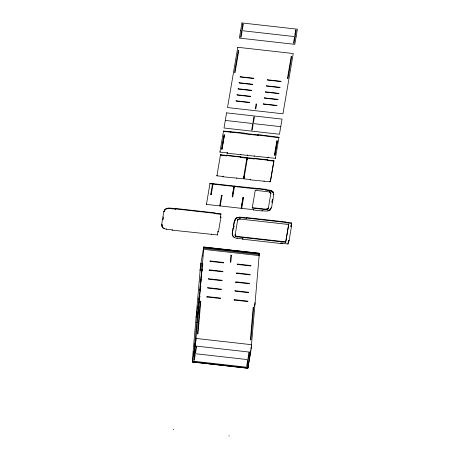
<?xml version="1.0" encoding="UTF-8"?>
<svg xmlns="http://www.w3.org/2000/svg" width="459" height="459" viewBox="0 0 459 459"><rect width="100%" height="100%" fill="white"/><g stroke="black" fill="none" stroke-linecap="round" stroke-linejoin="round"><path stroke-width="0.69" d="M192.315 361.468L192.482 359.357M192.413 360.286L192.361 362.013L247.814 368.256L250.637 351.812M203.71 248.744L203.624 247.791M203.641 249.673L203.762 247.017L259.215 253.253L259.163 254.986M247.866 366.529L247.814 368.256M259.094 255.915L259.22 254.596L203.767 248.353M194.037 353.287L194.381 349.15M194.496 347.773L194.84 343.642M220.928 217.084L220.894 217.509L220.377 217.451L220.418 217.027L220.928 217.084L218.444 231.852L217.933 231.795L217.968 231.37L217.394 234.945L172.171 230.148L172.217 229.861C169.205 229.42 160.725 229.942 162.147 224.503L162.113 224.927L161.602 224.87L161.637 224.445M161.952 225.885L161.987 225.461L161.993 226.591M163.077 219.282L163.111 218.863L162.601 218.805L162.566 219.224L163.077 219.282L163.404 217.371L162.893 217.314L162.928 216.889M162.383 227.325L162.417 226.901M164.368 211.731L164.402 211.306L163.892 211.249L163.857 211.674L164.368 211.731C164.638 206.177 172.578 208.558 175.78 208.788L175.826 208.501L215.036 212.913L214.95 213.624L220.917 214.296L220.957 213.877L214.99 213.2L214.95 213.624M164.563 210.348L164.529 210.773L164.844 209.677M163.077 227.997L163.111 227.572M164.81 210.102L165.464 209.057M164.041 228.565L164.075 228.14M165.424 209.482L166.359 208.564M166.324 208.988L167.437 208.656L167.472 208.231M166.416 229.207L166.451 228.783M167.437 208.656L168.694 208.512L168.728 208.088M168.694 208.512L169.939 208.558L169.973 208.134M172.171 230.148L172.205 229.724M169.939 208.558L175.74 209.212L175.826 208.501M173.605 429.808L173.64 429.383M192.43 359.672L200.353 267.924L202.488 268.165M241.216 208.311L243.012 197.559L241.216 208.311L220.245 205.948L222.047 195.201L222.007 195.626L221.496 195.568L221.536 195.144L219.735 205.89L206.441 204.398L206.475 203.974M193.893 353.126L193.859 353.55L249.312 359.793M202.23 255.904L202.264 255.479M193.801 356.035L193.922 354.664M194.042 353.246L197.129 317.215L198.948 306.549M197.909 307.886L197.875 308.31L198.11 306.933M198.638 299.406L198.678 298.981L199.189 299.038L199.149 299.463L198.638 299.406L200.399 289.084M199.401 290.507L199.441 290.082L199.952 290.14L199.912 290.564L199.401 290.507L201.317 279.066M200.675 281.66L200.164 281.602L200.204 281.178M196.01 338.708L203.693 249.357L259.146 255.6L251.463 344.95M196.555 346.7L195.557 352.764L195.046 352.707L196.045 346.643M209.998 183.325L209.964 183.749L212.517 184.036L212.557 183.611L209.998 183.325L206.441 204.398M197.49 333.727L200.279 301.224L200.79 301.282L198.001 333.785L197.445 334.014M210.756 194.358L210.796 193.933L211.306 193.991L211.272 194.415L210.756 194.358L212.557 183.611M213.068 183.669L213.033 184.093L233.998 186.452L234.038 186.027L213.068 183.669L211.272 194.415M211.381 234.56L211.415 234.136M226.746 155.435L220.481 154.729L220.446 155.153L226.712 155.859L226.798 155.148L246.948 157.707L243.39 178.781L223.137 176.79L223.189 176.508L216.923 175.803L216.958 175.378L217.474 175.436L217.434 175.86M206.946 296.984L206.986 296.56L220.624 298.092L220.584 298.516L206.946 296.984L206.9 297.266M209.235 270.276L209.275 269.852L222.913 271.384L222.879 271.808L209.235 270.276L209.189 270.563M219.941 152.107L223.499 131.033L244.458 133.104L244.406 133.391L258.044 134.923L258.096 134.636L278.952 137.275L275.394 158.349L227.159 153.214L227.211 152.927L219.941 152.107L219.976 151.682M220.957 155.211L220.997 154.786M221.502 149.066L223.952 134.728L224.462 134.785L222.013 149.123L221.502 149.066L221.536 148.647L222.053 148.705L224.382 135.044M222.013 149.123L222.053 148.705M223.499 131.033L223.464 131.458L244.423 133.523L244.372 133.81L258.01 135.348L258.061 135.061L278.917 137.7L278.952 137.275M224.985 131.63L225.019 131.205M219.735 205.89L219.775 205.466M217.394 234.945L217.434 234.52M220.245 205.948L220.286 205.529M218.444 231.852L218.478 231.428M223.137 176.79L223.223 176.084L223.172 176.371M226.712 155.859L226.798 155.148M227.159 153.214L227.245 152.503L227.199 152.79M230.734 132.278L230.82 131.567M265.795 189.309L265.744 189.596L271.367 190.611L273.025 191.845L273.375 193.004L271.332 191.036L265.709 190.02L265.795 189.309L234.549 186.084L232.747 196.836L232.237 196.779L234.038 186.027M232.747 196.836L232.788 196.412L232.277 196.354M234.549 186.084L234.509 186.509L257.183 189.062L257.269 188.351M236.775 178.327L236.81 177.903M232.191 233.935L233.195 227.871L233.706 227.928L233.665 228.352L233.155 228.295L232.191 233.935L232.707 233.992C231.761 239.145 239.954 238.359 242.811 238.927L242.759 239.214L281.969 243.631L282.055 242.92L281.969 243.631M232.541 234.951L232.581 234.526L232.587 235.656M233.155 228.295L233.195 227.871M233.482 226.379L234.48 220.314L234.997 220.372L234.956 220.796L234.446 220.739L233.482 226.379L233.992 226.436L234.033 226.017L233.522 225.96M232.971 236.391L232.621 235.237M234.446 220.739L234.48 220.314M246.948 157.707L246.913 158.131L240.35 157.391L240.436 156.68M233.671 237.068L233.706 236.643M235.438 218.742L235.123 219.838L235.438 218.742C238.278 215.799 242.926 217.836 246.368 217.853L246.42 217.566L285.63 221.984L285.544 222.695L291.511 223.367L291.545 222.942L285.578 222.271L285.63 221.984M240.797 154.746L240.837 154.322M235.398 219.167L236.052 218.123M234.629 237.63L234.669 237.205M235.14 235.565L235.151 234.721L235.668 236.247L237.418 236.861L285.676 242.289L288.745 224.084L285.676 242.289M235.329 235.92L235.18 235.14M236.018 218.547L236.947 217.629M235.668 236.247L235.364 235.496M244.372 133.81L244.458 133.104M236.133 236.523L235.702 235.823M236.913 218.054L238.026 217.721L238.066 217.302M235.117 235.146L237.699 219.798L237.664 220.222L238.164 219.098L237.865 219.396M236.701 236.724L236.735 236.299L236.173 236.098M237.005 238.273L237.045 237.854M237.418 236.861L237.458 236.437L236.735 236.299M238.129 219.522L239.105 219.121L239.139 218.696M238.026 217.721L239.282 217.577L239.323 217.153M239.105 219.121L239.713 219.052L239.747 218.627M243.39 178.781L243.425 178.356M243.672 176.922L243.631 177.346L244.165 177.403L243.936 176.95M239.282 217.577L240.533 217.623L240.568 217.205M239.713 219.052L240.453 219.081L240.487 218.656M247.235 159.198L246.701 159.141L246.667 159.566L247.2 159.623L247.481 157.764L267.712 159.749L267.66 160.036L273.925 160.742L270.362 181.816L250.413 179.865L250.465 179.578L243.918 178.838L244.199 176.979M272.514 201.857L272.48 202.281L271.969 202.224L272.003 201.799L272.514 201.857L271.516 207.927L271.005 207.87C270.632 212.018 264.975 211.123 262.187 210.67L262.135 210.956L253.615 209.998L253.661 209.711L241.727 208.369L241.767 207.944M234.222 300.054L234.262 299.629L247.9 301.161L247.866 301.586L234.222 300.054L234.176 300.341M235.754 282.245L235.788 281.82L249.426 283.358L249.392 283.782L235.754 282.245L235.702 282.532M236.517 273.346L236.551 272.921L250.189 274.453L250.155 274.878L236.517 273.346L236.465 273.633M237.28 264.441L237.314 264.017L250.953 265.554L250.918 265.979L237.28 264.441L237.228 264.728M243.918 178.838L247.481 157.764M247.665 155.228L247.705 154.803M242.759 239.214L242.845 238.502L242.8 238.789M240.533 217.623L246.334 218.277L246.42 217.566M250.413 179.865L250.499 179.153L250.453 179.44M229.058 436.05L229.093 435.625M247.441 158.189L253.988 158.929L254.074 158.217M254.435 156.284L254.475 155.859M258.01 135.348L258.096 134.636M253.615 209.998L253.649 209.574M257.183 189.062L257.224 188.638M249.466 352.655L248.468 358.72L247.958 358.663L248.956 352.598M264.051 181.397L264.091 180.972M250.918 339.74L253.701 307.237L253.19 307.18L250.402 339.683L250.866 340.027M262.135 210.956L262.221 210.245M273.891 161.166L267.626 160.461L267.712 159.749M268.079 157.821L268.159 157.11L268.113 157.397M271.648 136.885L271.734 136.174M265.509 209.585L265.543 209.161L267.872 208.719L268.337 208.019L267.832 209.143L266.249 209.614L252.203 208.088L255.233 190.301L268.544 191.805L270.294 192.413L270.844 193.52L270.856 192.671L270.821 193.096M266.249 209.614L266.283 209.189M266.857 209.539L266.891 209.115M268.957 190.387L268.991 189.963M267.396 209.379L267.436 208.96M269.852 181.758L269.892 181.334L270.403 181.391L273.925 160.742M267.832 209.143L267.872 208.719M269.261 191.937L269.301 191.512M270.362 181.816L270.403 181.391M267.936 210.939L267.97 210.515M268.131 208.839L268.171 208.415M269.829 192.143L269.863 191.719L270.667 192.315M270.167 190.617L270.208 190.192M270.294 192.413L270.328 191.988M273.375 161.109L273.415 160.684M271.332 191.036L271.367 190.611M274.413 155.027L276.863 140.683L277.374 140.741L274.924 155.085L274.413 155.027L274.453 154.603L274.964 154.66L277.293 140.999M269.944 210.119L270.879 208.397L270.839 208.822M274.924 155.085L274.964 154.66M270.563 209.493L270.598 209.069M272.29 191.598L272.33 191.173M275.394 158.349L275.429 157.925M277.402 137.528L277.437 137.109M271.516 207.927L271.55 207.502M272.807 200.371L272.841 199.946L272.33 199.889L272.29 200.313L272.807 200.371L273.805 194.3L273.294 194.243L273.254 194.668L273.765 194.725L273.805 194.3M272.99 192.269L273.025 191.845M282.021 243.345L287.988 244.016L288.562 240.436M287.988 244.016L288.522 240.86L289.038 240.918L289.072 240.493M291.006 226.098L291.517 226.155L291.482 226.574L290.972 226.517L291.545 222.942M200.072 270.581L200.669 265.153M251.36 346.057L251.509 344.692L196.056 338.449L195.632 342.506M195.798 341.066L195.941 339.649M250.912 350.119L251.394 345.891M251.084 348.748L251.251 347.308M200.835 263.948L200.503 266.622L202.637 266.857M195.459 343.877L195.62 342.408M195.293 345.082L195.465 343.653M250.746 351.324L250.918 349.896M200.973 263.053L200.812 264.281L202.941 264.522M195.316 344.743L195.15 345.971L250.603 352.214L250.769 350.986M161.602 224.87L162.601 218.805M162.893 217.314L163.892 211.249M175.74 209.212L175.791 208.925L215.001 213.337M203.561 247.906L200.939 263.46L202.362 263.621M216.923 175.803L220.481 154.729M200.164 281.602L202.201 269.479M201.553 277.689L201.788 276.312M200.554 287.971L200.87 286.33M199.665 296.026L196.108 317.1L197.64 317.272M198.736 303.066L198.971 301.689M199.206 300.312L199.441 298.935M199.676 297.564L199.906 296.187M198.695 303.491L198.931 302.114M199.166 300.737L199.401 299.36M199.636 297.983L199.872 296.612M198.053 311.586L197.668 314.059L198.179 314.117M196.659 322.447L197.215 322.218M195.184 345.57L192.568 361.124L248.021 367.366L250.603 352.214M220.377 217.451L220.957 213.877M232.237 196.779L233.998 186.452M240.35 157.391L240.396 157.104L226.757 155.572M233.665 228.352L234.033 226.017M234.956 220.796L235.157 219.413M241.727 208.369L243.528 197.617M253.988 158.929L254.034 158.642L267.672 160.174L267.626 160.461M246.334 218.277L246.38 217.991L285.59 222.408L285.544 222.695M265.709 190.02L265.755 189.733L257.235 188.775M268.297 208.443L270.885 193.096M271.969 202.224L272.33 199.889M273.254 194.668L273.409 192.579M254.533 305.711L254.768 304.334M254.498 306.136L255.084 302.693M290.972 226.517L291.511 223.367M289.038 240.918L291.517 226.155M203.521 248.348L203.762 247.017M192.361 362.013L192.608 360.682M259.215 253.253L257.706 253.385M259.077 254.034L259.203 254.263M247.952 367.475L247.826 367.246M269.083 210.188L269.978 209.694M240.654 30.524L296.107 36.766M225.312 120.436L280.765 126.678M242.977 197.984L243.488 198.041M252.238 207.663L265.543 209.161M240.453 219.081L288.705 224.508M237.458 236.437L285.71 241.87M280.604 243.046L282.01 243.207M203.807 247.103L259.26 253.339M205.093 247.464L206.516 247.625M209.361 247.946L210.784 248.107M212.913 248.342L215.047 248.583M217.182 248.824L218.604 248.985M221.445 249.306L222.867 249.466M225.002 249.702L227.136 249.943M229.265 250.184L230.688 250.344M233.533 250.666L234.956 250.826M237.796 251.148L239.219 251.302M241.354 251.543L243.488 251.784M245.617 252.025L247.04 252.186M249.885 252.507L251.308 252.668M254.148 252.984L255.571 253.144M203.813 247.556L259.266 253.798M200.658 265.377L202.792 265.618M200.222 269.209L202.35 269.45M200.118 270.322L202.253 270.558M196.01 347.061L196.521 347.119M248.921 353.017L249.432 353.08M192.453 361.726L247.906 367.963M192.315 361.927L247.768 368.17M207.749 287.655L207.709 288.08L221.347 289.612L221.387 289.193L207.749 287.655M208.512 278.751L208.472 279.175L222.11 280.713L222.15 280.288L208.512 278.751M210.038 260.947L210.004 261.372L223.642 262.909L223.676 262.485L210.038 260.947M230.929 255.17L230.326 262.232L230.837 262.29L231.439 255.227L230.929 255.17M235.025 290.725L234.991 291.149L248.629 292.687L248.663 292.263L235.025 290.725M226.603 112.862L224.015 128.009L279.468 134.252L282.055 119.105L226.603 112.862M237.791 47.288L227.509 107.561L282.962 113.803L293.244 53.531L237.791 47.288M241.945 22.95L239.357 38.097L294.81 44.339L297.398 29.192L241.945 22.95M238.255 50.674L234.503 72.665L235.014 72.723L238.766 50.731L238.255 50.674M241.514 31.596L240.55 37.242L241.061 37.299L242.025 31.654L241.514 31.596M242.8 24.04L241.836 29.686L242.352 29.743L243.31 24.098L242.8 24.04M236.069 100.802L236.018 101.089L249.656 102.627L249.707 102.34L236.069 100.802M237.096 94.778L237.045 95.065L250.683 96.602L250.734 96.315L237.096 94.778M238.123 88.759L238.078 89.046L251.716 90.578L251.762 90.291L238.123 88.759M239.15 82.735L239.105 83.022L252.743 84.559L252.789 84.272L239.15 82.735M240.177 76.71L240.132 76.997L253.77 78.535L253.816 78.248L240.177 76.71M194.719 354.618L193.755 360.263L194.266 360.321L195.23 354.675L194.719 354.618M252.616 124.487L251.652 130.126L252.163 130.184L253.127 124.544L252.616 124.487M253.907 116.93L252.943 122.57L253.454 122.628L254.418 116.988L253.907 116.93M256.105 104.032L255.29 108.812L255.801 108.869L256.621 104.09L256.105 104.032M263.346 103.872L263.294 104.159L276.932 105.696L276.984 105.409L263.346 103.872M264.373 97.853L264.327 98.14L277.965 99.672L278.011 99.385L264.373 97.853M265.4 91.829L265.354 92.116L278.992 93.647L279.038 93.361L265.4 91.829M266.427 85.804L266.381 86.091L280.019 87.629L280.065 87.342L266.427 85.804M267.454 79.78L267.408 80.067L281.046 81.604L281.092 81.318L267.454 79.78M291.167 56.629L287.414 78.621L287.931 78.678L291.683 56.692L291.167 56.629M294.426 37.552L293.462 43.198L293.972 43.255L294.936 37.609L294.426 37.552M295.716 29.996L294.753 35.641L295.263 35.699L296.227 30.053L295.716 29.996M247.631 360.573L246.667 366.219L247.177 366.276L248.141 360.631L247.631 360.573"/></g></svg>
